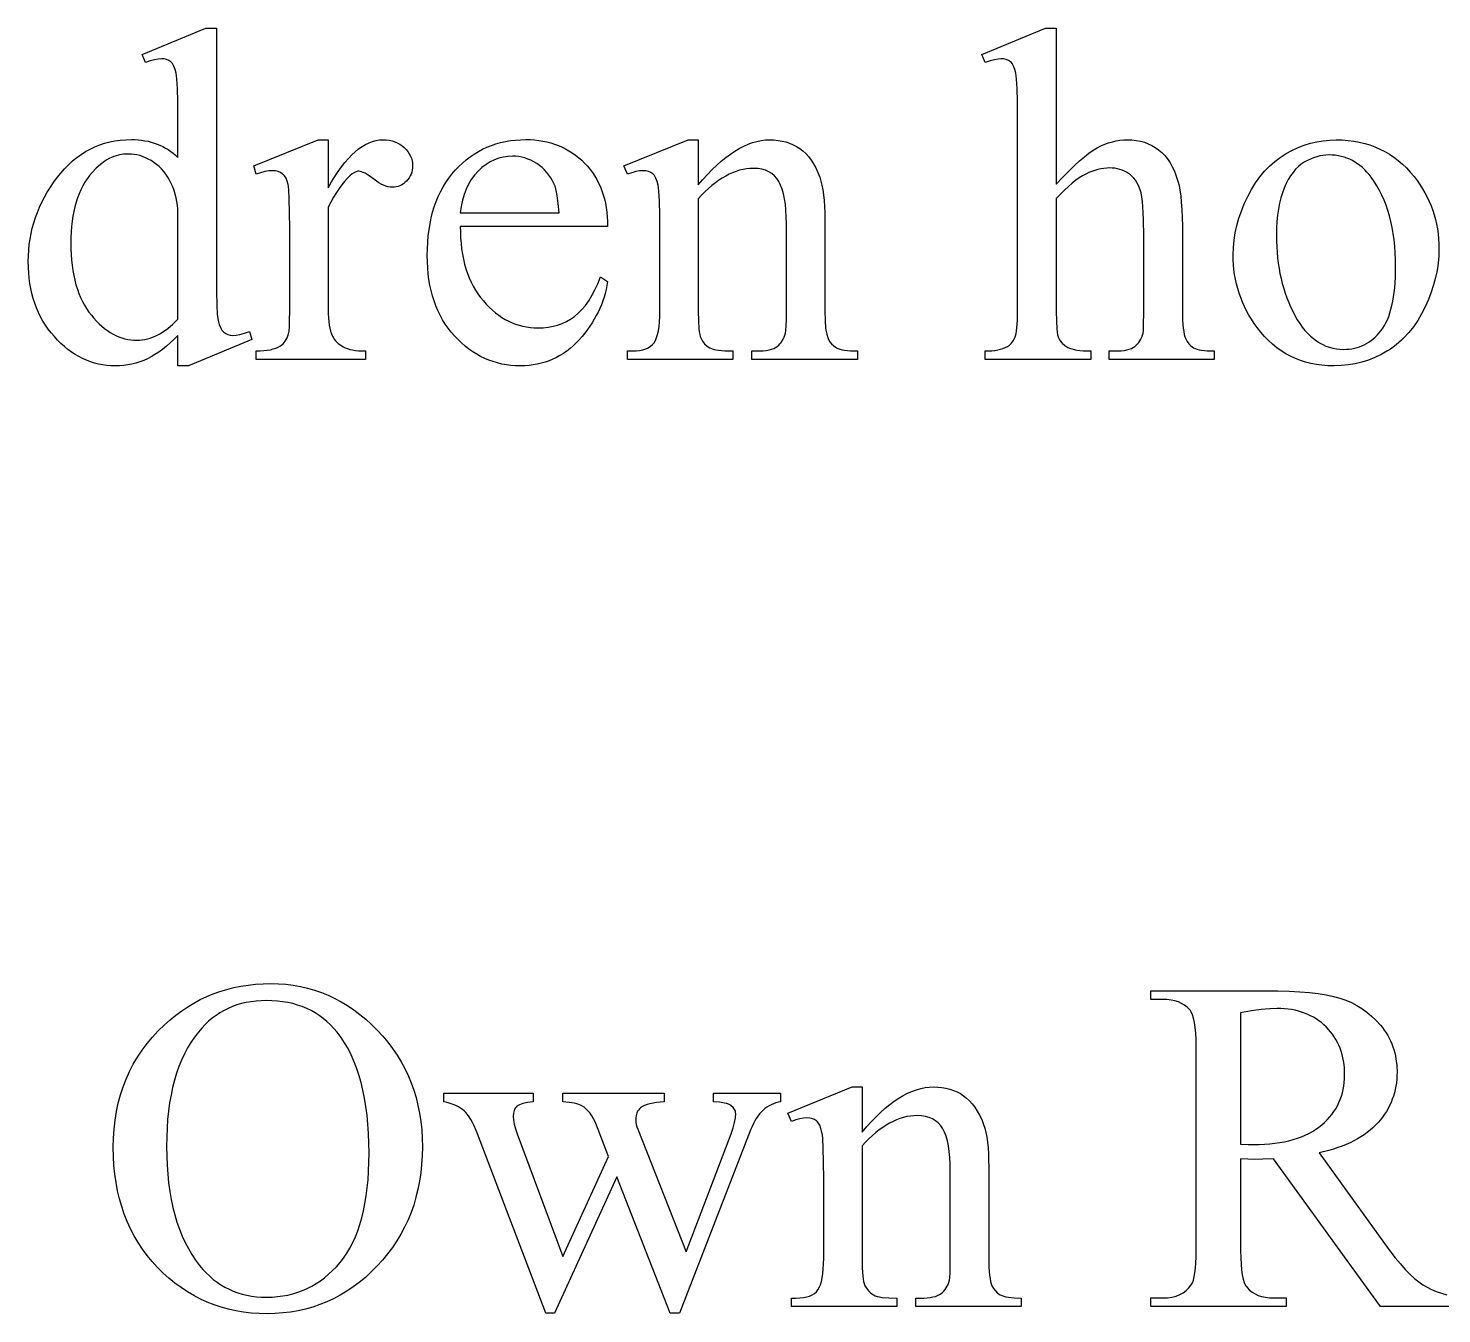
# Model space of a CAD drawing. Extents: x 2178 to 2669, y -281 to -1.
# Drawn here: x 2420.5 to 2498, y -196.4 to -125.9 of the extents above; entities that cross this region are included whole.
import ezdxf

# ---------------------------------------------------------------- set-up
doc = ezdxf.new("R2010")
doc.units = 0
doc.layers.get('0').update_dxf_attribs({"linetype": 'CONTINUOUS'})

msp = doc.modelspace()

# ---------------------------------------------------------------- linework, layer by layer
for points in [[(2428.673, -142.774), (2428.46, -142.989), (2428.248, -143.189), (2428.037, -143.373), (2427.828, -143.541), (2427.619, -143.694), (2427.412, -143.83), (2427.206, -143.951), (2427.001, -144.057), (2426.795, -144.148), (2426.585, -144.227), (2426.371, -144.294), (2426.152, -144.349), (2425.93, -144.391), (2425.704, -144.422), (2425.474, -144.44), (2425.24, -144.446), (2425.002, -144.44), (2424.769, -144.421), (2424.539, -144.39), (2424.313, -144.346), (2424.09, -144.289), (2423.872, -144.221), (2423.657, -144.139), (2423.446, -144.045), (2423.239, -143.939), (2423.036, -143.82), (2422.836, -143.689), (2422.64, -143.545), (2422.448, -143.388), (2422.26, -143.219), (2422.076, -143.038), (2421.895, -142.844), (2421.722, -142.64), (2421.56, -142.429), (2421.409, -142.211), (2421.27, -141.986), (2421.141, -141.754), (2421.024, -141.514), (2420.918, -141.268), (2420.823, -141.014), (2420.739, -140.753), (2420.667, -140.485), (2420.605, -140.21), (2420.555, -139.928), (2420.516, -139.638), (2420.488, -139.342), (2420.471, -139.038), (2420.466, -138.727), (2420.472, -138.415), (2420.49, -138.105), (2420.521, -137.799), (2420.565, -137.497), (2420.62, -137.197), (2420.688, -136.901), (2420.769, -136.609), (2420.861, -136.32), (2420.966, -136.034), (2421.084, -135.751), (2421.214, -135.472), (2421.356, -135.196), (2421.511, -134.923), (2421.678, -134.654), (2421.857, -134.388), (2422.048, -134.126), (2422.25, -133.873), (2422.458, -133.636), (2422.674, -133.416), (2422.897, -133.213), (2423.126, -133.025), (2423.363, -132.854), (2423.607, -132.699), (2423.858, -132.56), (2424.116, -132.438), (2424.381, -132.332), (2424.653, -132.242), (2424.933, -132.169), (2425.219, -132.112), (2425.512, -132.071), (2425.813, -132.047), (2426.12, -132.039), (2426.311, -132.042), (2426.498, -132.054), (2426.681, -132.073), (2426.859, -132.1), (2427.033, -132.135), (2427.203, -132.177), (2427.369, -132.227), (2427.531, -132.284), (2427.688, -132.35), (2427.842, -132.423), (2427.991, -132.503), (2428.136, -132.591), (2428.276, -132.687), (2428.413, -132.791), (2428.545, -132.902), (2428.673, -133.021), (2428.673, -130.864), (2428.667, -129.959), (2428.649, -129.246), (2428.62, -128.727), (2428.6, -128.54), (2428.578, -128.401), (2428.523, -128.189), (2428.455, -128.014), (2428.416, -127.941), (2428.373, -127.876), (2428.327, -127.821), (2428.278, -127.775), (2428.169, -127.703), (2428.048, -127.651), (2427.914, -127.62), (2427.767, -127.609), (2427.588, -127.622), (2427.381, -127.66), (2427.147, -127.724), (2426.886, -127.813), (2426.72, -127.367), (2430.205, -125.937), (2430.78, -125.937), (2430.78, -139.455), (2430.786, -140.382), (2430.804, -141.11), (2430.833, -141.636), (2430.853, -141.825), (2430.875, -141.963), (2430.93, -142.173), (2431, -142.348), (2431.084, -142.489), (2431.131, -142.546), (2431.182, -142.595), (2431.291, -142.673), (2431.41, -142.729), (2431.537, -142.763), (2431.673, -142.774), (2431.86, -142.76), (2432.075, -142.719), (2432.319, -142.652), (2432.592, -142.557), (2432.733, -143.003), (2429.261, -144.446), (2428.673, -144.446)], [(2476.835, -125.937), (2476.835, -134.489), (2477.18, -134.118), (2477.507, -133.781), (2477.815, -133.479), (2478.105, -133.211), (2478.377, -132.979), (2478.63, -132.782), (2478.865, -132.619), (2479.081, -132.492), (2479.289, -132.389), (2479.496, -132.299), (2479.704, -132.223), (2479.911, -132.161), (2480.119, -132.113), (2480.326, -132.079), (2480.533, -132.058), (2480.741, -132.051), (2480.985, -132.06), (2481.221, -132.086), (2481.448, -132.129), (2481.666, -132.189), (2481.876, -132.266), (2482.076, -132.36), (2482.268, -132.472), (2482.451, -132.6), (2482.624, -132.747), (2482.786, -132.914), (2482.935, -133.1), (2483.074, -133.305), (2483.2, -133.531), (2483.315, -133.775), (2483.419, -134.04), (2483.511, -134.323), (2483.568, -134.549), (2483.617, -134.817), (2483.659, -135.126), (2483.693, -135.479), (2483.719, -135.873), (2483.738, -136.31), (2483.75, -136.789), (2483.753, -137.31), (2483.753, -141.446), (2483.764, -141.958), (2483.798, -142.381), (2483.823, -142.56), (2483.854, -142.717), (2483.89, -142.852), (2483.932, -142.965), (2484.007, -143.11), (2484.104, -143.24), (2484.224, -143.353), (2484.366, -143.45), (2484.451, -143.492), (2484.551, -143.528), (2484.668, -143.559), (2484.8, -143.584), (2485.113, -143.618), (2485.489, -143.629), (2485.489, -144.089), (2479.745, -144.089), (2479.745, -143.629), (2480.013, -143.629), (2480.21, -143.625), (2480.391, -143.613), (2480.556, -143.594), (2480.706, -143.567), (2480.84, -143.532), (2480.959, -143.489), (2481.062, -143.438), (2481.149, -143.38), (2481.226, -143.314), (2481.297, -143.241), (2481.362, -143.16), (2481.421, -143.072), (2481.473, -142.977), (2481.52, -142.874), (2481.561, -142.764), (2481.596, -142.646), (2481.613, -142.495), (2481.625, -142.244), (2481.634, -141.446), (2481.634, -137.31), (2481.622, -136.435), (2481.607, -136.059), (2481.585, -135.724), (2481.557, -135.431), (2481.523, -135.178), (2481.483, -134.966), (2481.436, -134.796), (2481.383, -134.65), (2481.323, -134.515), (2481.255, -134.388), (2481.18, -134.271), (2481.097, -134.163), (2481.007, -134.065), (2480.909, -133.976), (2480.805, -133.896), (2480.693, -133.826), (2480.576, -133.765), (2480.454, -133.713), (2480.326, -133.671), (2480.192, -133.638), (2480.053, -133.615), (2479.908, -133.601), (2479.758, -133.596), (2479.601, -133.601), (2479.442, -133.617), (2479.282, -133.643), (2479.12, -133.679), (2478.956, -133.726), (2478.791, -133.783), (2478.624, -133.85), (2478.456, -133.928), (2478.283, -134.021), (2478.101, -134.136), (2477.911, -134.272), (2477.712, -134.429), (2477.506, -134.607), (2477.29, -134.806), (2477.067, -135.027), (2476.835, -135.268), (2476.835, -141.446), (2476.843, -141.989), (2476.868, -142.42), (2476.887, -142.592), (2476.91, -142.736), (2476.937, -142.852), (2476.969, -142.94), (2477.006, -143.012), (2477.05, -143.08), (2477.16, -143.209), (2477.299, -143.326), (2477.467, -143.431), (2477.566, -143.477), (2477.682, -143.518), (2477.814, -143.552), (2477.963, -143.58), (2478.128, -143.601), (2478.31, -143.617), (2478.724, -143.629), (2478.724, -144.089), (2472.929, -144.089), (2472.929, -143.629), (2473.118, -143.625), (2473.297, -143.614), (2473.466, -143.595), (2473.624, -143.568), (2473.772, -143.534), (2473.91, -143.493), (2474.037, -143.443), (2474.154, -143.386), (2474.216, -143.351), (2474.275, -143.308), (2474.384, -143.201), (2474.48, -143.066), (2474.563, -142.901), (2474.599, -142.8), (2474.63, -142.676), (2474.656, -142.529), (2474.678, -142.359), (2474.706, -141.949), (2474.716, -141.446), (2474.716, -130.864), (2474.71, -129.959), (2474.692, -129.246), (2474.662, -128.727), (2474.643, -128.54), (2474.62, -128.401), (2474.566, -128.189), (2474.499, -128.014), (2474.419, -127.876), (2474.374, -127.821), (2474.327, -127.775), (2474.219, -127.703), (2474.095, -127.651), (2473.954, -127.62), (2473.797, -127.609), (2473.642, -127.622), (2473.446, -127.66), (2473.208, -127.724), (2472.929, -127.813), (2472.75, -127.367), (2476.248, -125.937)], [(2436.907, -132.051), (2436.907, -134.681), (2437.09, -134.362), (2437.275, -134.065), (2437.46, -133.787), (2437.645, -133.53), (2437.832, -133.294), (2438.018, -133.079), (2438.206, -132.883), (2438.394, -132.709), (2438.582, -132.555), (2438.772, -132.421), (2438.961, -132.308), (2439.152, -132.216), (2439.343, -132.144), (2439.534, -132.092), (2439.726, -132.062), (2439.919, -132.051), (2440.091, -132.058), (2440.255, -132.078), (2440.412, -132.111), (2440.561, -132.158), (2440.702, -132.218), (2440.836, -132.292), (2440.962, -132.379), (2441.081, -132.479), (2441.188, -132.588), (2441.282, -132.701), (2441.361, -132.819), (2441.425, -132.94), (2441.476, -133.066), (2441.512, -133.196), (2441.533, -133.33), (2441.54, -133.468), (2441.535, -133.59), (2441.52, -133.708), (2441.494, -133.82), (2441.457, -133.928), (2441.411, -134.031), (2441.354, -134.129), (2441.286, -134.222), (2441.208, -134.311), (2441.123, -134.391), (2441.034, -134.461), (2440.942, -134.521), (2440.845, -134.569), (2440.744, -134.607), (2440.639, -134.634), (2440.53, -134.65), (2440.417, -134.655), (2440.304, -134.648), (2440.187, -134.628), (2440.067, -134.593), (2439.943, -134.545), (2439.816, -134.483), (2439.686, -134.408), (2439.552, -134.318), (2439.415, -134.215), (2439.155, -134.022), (2438.931, -133.885), (2438.833, -133.837), (2438.744, -133.802), (2438.663, -133.781), (2438.592, -133.775), (2438.534, -133.779), (2438.474, -133.791), (2438.352, -133.838), (2438.225, -133.918), (2438.094, -134.03), (2437.95, -134.171), (2437.804, -134.334), (2437.658, -134.518), (2437.51, -134.722), (2437.361, -134.948), (2437.211, -135.195), (2437.059, -135.464), (2436.907, -135.753), (2436.907, -141.357), (2436.91, -141.592), (2436.922, -141.812), (2436.941, -142.018), (2436.967, -142.209), (2437.001, -142.385), (2437.043, -142.546), (2437.092, -142.693), (2437.149, -142.825), (2437.195, -142.909), (2437.248, -142.99), (2437.31, -143.067), (2437.379, -143.141), (2437.456, -143.211), (2437.542, -143.277), (2437.736, -143.399), (2437.847, -143.453), (2437.97, -143.5), (2438.104, -143.539), (2438.25, -143.572), (2438.408, -143.597), (2438.576, -143.615), (2438.757, -143.625), (2438.949, -143.629), (2438.949, -144.089), (2432.962, -144.089), (2432.962, -143.629), (2433.179, -143.625), (2433.38, -143.611), (2433.568, -143.589), (2433.741, -143.559), (2433.9, -143.519), (2434.044, -143.471), (2434.174, -143.414), (2434.29, -143.348), (2434.367, -143.293), (2434.437, -143.231), (2434.502, -143.161), (2434.561, -143.083), (2434.614, -142.998), (2434.661, -142.905), (2434.702, -142.805), (2434.737, -142.697), (2434.765, -142.538), (2434.785, -142.279), (2434.796, -141.919), (2434.8, -141.459), (2434.8, -136.927), (2434.795, -136.01), (2434.78, -135.298), (2434.754, -134.794), (2434.737, -134.619), (2434.718, -134.496), (2434.667, -134.314), (2434.599, -134.159), (2434.514, -134.03), (2434.465, -133.976), (2434.411, -133.928), (2434.293, -133.85), (2434.161, -133.794), (2434.015, -133.76), (2433.856, -133.749), (2433.652, -133.761), (2433.435, -133.797), (2433.205, -133.857), (2432.962, -133.941), (2432.835, -133.481), (2436.371, -132.051)], [(2444.157, -136.8), (2444.16, -137.121), (2444.174, -137.433), (2444.198, -137.737), (2444.231, -138.032), (2444.275, -138.318), (2444.329, -138.595), (2444.393, -138.863), (2444.467, -139.123), (2444.551, -139.374), (2444.645, -139.616), (2444.749, -139.849), (2444.863, -140.074), (2444.987, -140.29), (2445.122, -140.497), (2445.266, -140.695), (2445.421, -140.885), (2445.582, -141.064), (2445.747, -141.232), (2445.915, -141.388), (2446.087, -141.532), (2446.262, -141.665), (2446.441, -141.787), (2446.623, -141.897), (2446.809, -141.995), (2446.998, -142.082), (2447.191, -142.157), (2447.387, -142.221), (2447.587, -142.273), (2447.79, -142.313), (2447.997, -142.342), (2448.207, -142.359), (2448.42, -142.365), (2448.703, -142.355), (2448.976, -142.326), (2449.24, -142.276), (2449.494, -142.207), (2449.739, -142.118), (2449.975, -142.01), (2450.201, -141.881), (2450.418, -141.733), (2450.626, -141.561), (2450.825, -141.361), (2451.016, -141.133), (2451.198, -140.877), (2451.372, -140.592), (2451.537, -140.279), (2451.694, -139.939), (2451.841, -139.57), (2452.237, -139.825), (2452.2, -140.042), (2452.154, -140.257), (2452.101, -140.47), (2452.039, -140.68), (2451.97, -140.888), (2451.892, -141.093), (2451.807, -141.295), (2451.714, -141.496), (2451.612, -141.693), (2451.503, -141.889), (2451.386, -142.082), (2451.261, -142.272), (2451.127, -142.46), (2450.986, -142.646), (2450.837, -142.829), (2450.68, -143.01), (2450.516, -143.184), (2450.347, -143.346), (2450.173, -143.498), (2449.995, -143.638), (2449.81, -143.767), (2449.621, -143.885), (2449.427, -143.992), (2449.228, -144.087), (2449.023, -144.171), (2448.814, -144.244), (2448.599, -144.306), (2448.38, -144.356), (2448.155, -144.395), (2447.925, -144.423), (2447.69, -144.44), (2447.45, -144.446), (2447.189, -144.44), (2446.933, -144.42), (2446.682, -144.388), (2446.435, -144.343), (2446.193, -144.286), (2445.956, -144.215), (2445.723, -144.132), (2445.496, -144.036), (2445.273, -143.927), (2445.054, -143.805), (2444.841, -143.671), (2444.632, -143.523), (2444.428, -143.363), (2444.229, -143.19), (2444.034, -143.004), (2443.844, -142.806), (2443.663, -142.596), (2443.493, -142.378), (2443.335, -142.151), (2443.188, -141.915), (2443.053, -141.67), (2442.93, -141.417), (2442.819, -141.154), (2442.719, -140.883), (2442.632, -140.603), (2442.555, -140.314), (2442.491, -140.016), (2442.438, -139.71), (2442.397, -139.394), (2442.368, -139.07), (2442.35, -138.737), (2442.344, -138.395), (2442.35, -138.026), (2442.368, -137.666), (2442.399, -137.317), (2442.441, -136.978), (2442.495, -136.65), (2442.561, -136.331), (2442.639, -136.024), (2442.729, -135.726), (2442.831, -135.439), (2442.945, -135.162), (2443.071, -134.895), (2443.21, -134.639), (2443.36, -134.393), (2443.522, -134.157), (2443.696, -133.932), (2443.883, -133.717), (2444.078, -133.514), (2444.279, -133.324), (2444.487, -133.147), (2444.701, -132.983), (2444.921, -132.832), (2445.147, -132.694), (2445.379, -132.57), (2445.617, -132.458), (2445.861, -132.36), (2446.112, -132.275), (2446.369, -132.202), (2446.631, -132.143), (2446.9, -132.098), (2447.175, -132.065), (2447.457, -132.045), (2447.744, -132.039), (2447.987, -132.044), (2448.224, -132.059), (2448.456, -132.084), (2448.683, -132.12), (2448.904, -132.165), (2449.12, -132.221), (2449.33, -132.287), (2449.534, -132.362), (2449.733, -132.449), (2449.927, -132.545), (2450.115, -132.651), (2450.298, -132.767), (2450.475, -132.894), (2450.647, -133.031), (2450.813, -133.177), (2450.973, -133.334), (2451.126, -133.5), (2451.27, -133.672), (2451.403, -133.851), (2451.526, -134.037), (2451.64, -134.229), (2451.743, -134.429), (2451.837, -134.635), (2451.921, -134.848), (2451.995, -135.068), (2452.059, -135.295), (2452.114, -135.529), (2452.158, -135.769), (2452.193, -136.017), (2452.217, -136.271), (2452.232, -136.532), (2452.237, -136.8)], [(2457.203, -134.528), (2457.459, -134.228), (2457.713, -133.947), (2457.967, -133.686), (2458.218, -133.444), (2458.468, -133.222), (2458.717, -133.019), (2458.964, -132.835), (2459.21, -132.67), (2459.454, -132.525), (2459.697, -132.4), (2459.938, -132.293), (2460.178, -132.206), (2460.416, -132.138), (2460.652, -132.09), (2460.888, -132.061), (2461.121, -132.051), (2461.357, -132.059), (2461.583, -132.081), (2461.802, -132.119), (2462.012, -132.171), (2462.213, -132.238), (2462.407, -132.321), (2462.592, -132.418), (2462.768, -132.53), (2462.936, -132.659), (2463.095, -132.808), (2463.246, -132.976), (2463.387, -133.163), (2463.52, -133.37), (2463.644, -133.596), (2463.759, -133.842), (2463.866, -134.106), (2463.932, -134.311), (2463.989, -134.54), (2464.037, -134.796), (2464.076, -135.077), (2464.107, -135.383), (2464.129, -135.715), (2464.142, -136.072), (2464.147, -136.455), (2464.147, -141.446), (2464.158, -141.957), (2464.191, -142.378), (2464.216, -142.555), (2464.247, -142.71), (2464.283, -142.842), (2464.325, -142.952), (2464.406, -143.103), (2464.509, -143.236), (2464.633, -143.352), (2464.778, -143.45), (2464.865, -143.492), (2464.968, -143.528), (2465.088, -143.559), (2465.224, -143.584), (2465.546, -143.618), (2465.934, -143.629), (2465.934, -144.089), (2460.151, -144.089), (2460.151, -143.629), (2460.394, -143.629), (2460.59, -143.625), (2460.772, -143.613), (2460.937, -143.594), (2461.088, -143.567), (2461.223, -143.532), (2461.343, -143.489), (2461.447, -143.438), (2461.536, -143.38), (2461.615, -143.314), (2461.687, -143.241), (2461.753, -143.16), (2461.812, -143.072), (2461.866, -142.977), (2461.913, -142.874), (2461.954, -142.764), (2461.989, -142.646), (2462.012, -142.499), (2462.028, -142.25), (2462.037, -141.899), (2462.04, -141.446), (2462.04, -136.659), (2462.034, -136.274), (2462.015, -135.916), (2461.982, -135.586), (2461.937, -135.282), (2461.878, -135.006), (2461.807, -134.758), (2461.723, -134.537), (2461.626, -134.343), (2461.513, -134.174), (2461.383, -134.027), (2461.235, -133.903), (2461.069, -133.802), (2460.885, -133.723), (2460.684, -133.666), (2460.465, -133.633), (2460.228, -133.621), (2460.038, -133.628), (2459.848, -133.647), (2459.659, -133.68), (2459.469, -133.725), (2459.28, -133.783), (2459.09, -133.855), (2458.901, -133.939), (2458.712, -134.036), (2458.523, -134.146), (2458.334, -134.27), (2458.145, -134.406), (2457.957, -134.555), (2457.768, -134.717), (2457.579, -134.892), (2457.391, -135.08), (2457.203, -135.281), (2457.203, -141.446), (2457.211, -141.983), (2457.238, -142.407), (2457.257, -142.576), (2457.282, -142.717), (2457.31, -142.83), (2457.343, -142.914), (2457.441, -143.087), (2457.555, -143.235), (2457.686, -143.358), (2457.834, -143.457), (2457.923, -143.497), (2458.031, -143.532), (2458.16, -143.562), (2458.308, -143.586), (2458.666, -143.618), (2459.105, -143.629), (2459.105, -144.089), (2453.322, -144.089), (2453.322, -143.629), (2453.577, -143.629), (2453.792, -143.622), (2453.988, -143.601), (2454.166, -143.565), (2454.326, -143.516), (2454.467, -143.452), (2454.591, -143.374), (2454.696, -143.282), (2454.784, -143.176), (2454.857, -143.05), (2454.921, -142.898), (2454.974, -142.72), (2455.018, -142.517), (2455.052, -142.288), (2455.077, -142.033), (2455.092, -141.752), (2455.096, -141.446), (2455.096, -137.106), (2455.09, -136.156), (2455.072, -135.412), (2455.043, -134.873), (2455.023, -134.681), (2455.001, -134.54), (2454.946, -134.329), (2454.879, -134.154), (2454.8, -134.016), (2454.755, -133.961), (2454.707, -133.915), (2454.6, -133.842), (2454.476, -133.791), (2454.335, -133.759), (2454.177, -133.749), (2453.99, -133.761), (2453.785, -133.797), (2453.562, -133.857), (2453.322, -133.941), (2453.131, -133.481), (2456.654, -132.051), (2457.203, -132.051)], [(2492.191, -132.051), (2492.519, -132.059), (2492.838, -132.083), (2493.15, -132.122), (2493.453, -132.177), (2493.748, -132.248), (2494.035, -132.335), (2494.314, -132.437), (2494.584, -132.556), (2494.847, -132.689), (2495.101, -132.839), (2495.347, -133.005), (2495.585, -133.186), (2495.814, -133.383), (2496.036, -133.595), (2496.249, -133.824), (2496.454, -134.068), (2496.62, -134.286), (2496.774, -134.507), (2496.918, -134.732), (2497.052, -134.962), (2497.174, -135.195), (2497.287, -135.432), (2497.388, -135.674), (2497.479, -135.919), (2497.559, -136.168), (2497.628, -136.422), (2497.687, -136.679), (2497.735, -136.94), (2497.772, -137.206), (2497.799, -137.475), (2497.815, -137.748), (2497.82, -138.025), (2497.808, -138.418), (2497.773, -138.813), (2497.714, -139.208), (2497.632, -139.605), (2497.526, -140.003), (2497.396, -140.402), (2497.243, -140.802), (2497.067, -141.204), (2496.87, -141.593), (2496.655, -141.958), (2496.422, -142.299), (2496.172, -142.614), (2495.904, -142.905), (2495.763, -143.041), (2495.618, -143.171), (2495.468, -143.295), (2495.314, -143.412), (2495.156, -143.524), (2494.993, -143.629), (2494.658, -143.82), (2494.313, -143.986), (2493.96, -144.127), (2493.597, -144.242), (2493.224, -144.331), (2492.842, -144.395), (2492.451, -144.433), (2492.05, -144.446), (2491.724, -144.438), (2491.407, -144.413), (2491.098, -144.372), (2490.797, -144.314), (2490.505, -144.24), (2490.221, -144.15), (2489.946, -144.043), (2489.679, -143.919), (2489.421, -143.78), (2489.171, -143.623), (2488.93, -143.45), (2488.697, -143.261), (2488.473, -143.056), (2488.257, -142.833), (2488.05, -142.595), (2487.851, -142.34), (2487.692, -142.116), (2487.543, -141.889), (2487.404, -141.659), (2487.276, -141.425), (2487.157, -141.188), (2487.05, -140.948), (2486.952, -140.704), (2486.865, -140.457), (2486.788, -140.206), (2486.721, -139.952), (2486.664, -139.695), (2486.618, -139.434), (2486.582, -139.17), (2486.557, -138.902), (2486.541, -138.631), (2486.536, -138.357), (2486.548, -137.955), (2486.586, -137.554), (2486.648, -137.154), (2486.735, -136.754), (2486.848, -136.354), (2486.985, -135.955), (2487.147, -135.557), (2487.334, -135.16), (2487.541, -134.775), (2487.764, -134.417), (2488.003, -134.084), (2488.258, -133.778), (2488.528, -133.497), (2488.814, -133.242), (2488.963, -133.125), (2489.116, -133.014), (2489.273, -132.909), (2489.434, -132.811), (2489.762, -132.633), (2490.094, -132.479), (2490.432, -132.348), (2490.774, -132.241), (2491.121, -132.158), (2491.473, -132.099), (2491.829, -132.063)], [(2428.673, -141.88), (2428.673, -135.855), (2428.649, -135.641), (2428.616, -135.431), (2428.573, -135.226), (2428.52, -135.026), (2428.458, -134.83), (2428.386, -134.639), (2428.305, -134.454), (2428.214, -134.272), (2428.114, -134.099), (2428.007, -133.937), (2427.892, -133.786), (2427.769, -133.645), (2427.638, -133.516), (2427.499, -133.398), (2427.353, -133.29), (2427.199, -133.194), (2427.042, -133.109), (2426.885, -133.035), (2426.73, -132.972), (2426.575, -132.921), (2426.422, -132.881), (2426.269, -132.853), (2426.118, -132.836), (2425.967, -132.83), (2425.828, -132.834), (2425.69, -132.846), (2425.555, -132.865), (2425.421, -132.893), (2425.289, -132.928), (2425.159, -132.972), (2425.031, -133.023), (2424.905, -133.082), (2424.78, -133.149), (2424.658, -133.224), (2424.419, -133.397), (2424.187, -133.602), (2423.963, -133.838), (2423.823, -134.009), (2423.691, -134.189), (2423.568, -134.379), (2423.455, -134.579), (2423.351, -134.788), (2423.255, -135.006), (2423.169, -135.235), (2423.092, -135.472), (2423.024, -135.72), (2422.965, -135.977), (2422.915, -136.243), (2422.874, -136.519), (2422.842, -136.805), (2422.82, -137.1), (2422.806, -137.405), (2422.802, -137.719), (2422.806, -138.036), (2422.819, -138.345), (2422.841, -138.643), (2422.872, -138.933), (2422.911, -139.213), (2422.96, -139.483), (2423.017, -139.744), (2423.082, -139.996), (2423.157, -140.238), (2423.24, -140.471), (2423.333, -140.694), (2423.433, -140.908), (2423.543, -141.113), (2423.662, -141.308), (2423.789, -141.493), (2423.925, -141.67), (2424.066, -141.836), (2424.21, -141.991), (2424.355, -142.136), (2424.503, -142.27), (2424.652, -142.393), (2424.803, -142.506), (2424.957, -142.608), (2425.112, -142.699), (2425.269, -142.779), (2425.429, -142.849), (2425.59, -142.908), (2425.753, -142.956), (2425.919, -142.994), (2426.086, -143.02), (2426.255, -143.036), (2426.427, -143.042), (2426.572, -143.037), (2426.716, -143.024), (2426.86, -143.001), (2427.003, -142.969), (2427.145, -142.928), (2427.287, -142.878), (2427.429, -142.819), (2427.569, -142.751), (2427.709, -142.674), (2427.849, -142.588), (2427.988, -142.493), (2428.126, -142.388), (2428.401, -142.152)], [(2444.157, -136.059), (2449.569, -136.059), (2449.529, -135.539), (2449.47, -135.102), (2449.435, -134.915), (2449.395, -134.748), (2449.35, -134.602), (2449.301, -134.477), (2449.217, -134.303), (2449.122, -134.138), (2449.018, -133.984), (2448.904, -133.838), (2448.78, -133.703), (2448.647, -133.577), (2448.503, -133.46), (2448.35, -133.353), (2448.191, -133.258), (2448.031, -133.175), (2447.868, -133.104), (2447.704, -133.047), (2447.538, -133.002), (2447.37, -132.97), (2447.201, -132.951), (2447.029, -132.945), (2446.768, -132.958), (2446.513, -132.996), (2446.266, -133.061), (2446.025, -133.151), (2445.792, -133.266), (2445.566, -133.408), (2445.346, -133.575), (2445.134, -133.768), (2444.935, -133.984), (2444.759, -134.22), (2444.604, -134.476), (2444.471, -134.753), (2444.36, -135.049), (2444.271, -135.366), (2444.203, -135.703)], [(2491.795, -132.881), (2491.626, -132.887), (2491.456, -132.906), (2491.287, -132.938), (2491.117, -132.982), (2490.947, -133.038), (2490.777, -133.107), (2490.606, -133.189), (2490.436, -133.283), (2490.269, -133.393), (2490.111, -133.522), (2489.96, -133.67), (2489.818, -133.837), (2489.684, -134.023), (2489.558, -134.227), (2489.441, -134.451), (2489.331, -134.694), (2489.233, -134.955), (2489.147, -135.234), (2489.075, -135.531), (2489.016, -135.846), (2488.969, -136.179), (2488.937, -136.529), (2488.917, -136.898), (2488.91, -137.285), (2488.914, -137.601), (2488.926, -137.912), (2488.946, -138.218), (2488.974, -138.517), (2489.009, -138.812), (2489.053, -139.101), (2489.104, -139.384), (2489.164, -139.662), (2489.231, -139.935), (2489.307, -140.202), (2489.39, -140.463), (2489.481, -140.719), (2489.58, -140.97), (2489.687, -141.215), (2489.802, -141.455), (2489.925, -141.689), (2490.054, -141.913), (2490.189, -142.123), (2490.328, -142.318), (2490.473, -142.498), (2490.622, -142.665), (2490.777, -142.817), (2490.936, -142.954), (2491.101, -143.077), (2491.271, -143.185), (2491.445, -143.279), (2491.625, -143.359), (2491.81, -143.424), (2492, -143.475), (2492.194, -143.511), (2492.394, -143.532), (2492.599, -143.54), (2492.752, -143.536), (2492.902, -143.524), (2493.048, -143.504), (2493.191, -143.476), (2493.331, -143.44), (2493.467, -143.396), (2493.6, -143.344), (2493.729, -143.284), (2493.855, -143.217), (2493.977, -143.141), (2494.097, -143.057), (2494.212, -142.965), (2494.325, -142.865), (2494.434, -142.758), (2494.539, -142.642), (2494.642, -142.518), (2494.739, -142.385), (2494.83, -142.24), (2494.915, -142.084), (2494.993, -141.916), (2495.066, -141.737), (2495.132, -141.546), (2495.191, -141.344), (2495.245, -141.13), (2495.292, -140.905), (2495.333, -140.669), (2495.367, -140.42), (2495.396, -140.161), (2495.433, -139.607), (2495.446, -139.008), (2495.441, -138.624), (2495.425, -138.25), (2495.399, -137.887), (2495.362, -137.534), (2495.315, -137.191), (2495.257, -136.859), (2495.189, -136.537), (2495.111, -136.225), (2495.022, -135.924), (2494.922, -135.633), (2494.812, -135.353), (2494.692, -135.083), (2494.561, -134.823), (2494.42, -134.574), (2494.268, -134.335), (2494.106, -134.106), (2493.99, -133.958), (2493.871, -133.819), (2493.748, -133.69), (2493.621, -133.57), (2493.49, -133.46), (2493.356, -133.36), (2493.217, -133.269), (2493.075, -133.187), (2492.928, -133.116), (2492.778, -133.053), (2492.624, -133.001), (2492.466, -132.958), (2492.304, -132.924), (2492.138, -132.9), (2491.969, -132.886)], [(2433.767, -178.311), (2434.184, -178.321), (2434.595, -178.351), (2434.999, -178.401), (2435.395, -178.471), (2435.785, -178.561), (2436.167, -178.671), (2436.543, -178.801), (2436.911, -178.951), (2437.273, -179.121), (2437.627, -179.311), (2437.975, -179.52), (2438.315, -179.75), (2438.649, -180), (2438.975, -180.27), (2439.294, -180.56), (2439.606, -180.87), (2439.906, -181.195), (2440.185, -181.53), (2440.446, -181.875), (2440.687, -182.229), (2440.909, -182.594), (2441.112, -182.968), (2441.295, -183.353), (2441.459, -183.747), (2441.604, -184.151), (2441.729, -184.565), (2441.835, -184.99), (2441.922, -185.424), (2441.99, -185.867), (2442.038, -186.321), (2442.067, -186.785), (2442.076, -187.259), (2442.067, -187.747), (2442.037, -188.224), (2441.989, -188.691), (2441.921, -189.147), (2441.833, -189.593), (2441.726, -190.029), (2441.6, -190.454), (2441.454, -190.868), (2441.289, -191.272), (2441.104, -191.666), (2440.9, -192.049), (2440.676, -192.421), (2440.433, -192.784), (2440.171, -193.135), (2439.889, -193.476), (2439.587, -193.807), (2439.272, -194.123), (2438.949, -194.418), (2438.617, -194.692), (2438.277, -194.946), (2437.929, -195.18), (2437.573, -195.394), (2437.209, -195.587), (2436.836, -195.76), (2436.456, -195.913), (2436.067, -196.045), (2435.67, -196.157), (2435.265, -196.248), (2434.851, -196.32), (2434.43, -196.371), (2434, -196.401), (2433.562, -196.411), (2433.12, -196.401), (2432.687, -196.372), (2432.262, -196.322), (2431.847, -196.252), (2431.44, -196.163), (2431.042, -196.054), (2430.654, -195.925), (2430.274, -195.776), (2429.903, -195.607), (2429.541, -195.419), (2429.188, -195.211), (2428.844, -194.982), (2428.509, -194.734), (2428.182, -194.466), (2427.865, -194.179), (2427.556, -193.871), (2427.262, -193.548), (2426.987, -193.213), (2426.73, -192.866), (2426.493, -192.508), (2426.274, -192.138), (2426.075, -191.756), (2425.894, -191.362), (2425.733, -190.957), (2425.59, -190.541), (2425.467, -190.112), (2425.362, -189.672), (2425.277, -189.221), (2425.21, -188.757), (2425.163, -188.282), (2425.134, -187.796), (2425.125, -187.297), (2425.136, -186.788), (2425.169, -186.29), (2425.224, -185.804), (2425.3, -185.331), (2425.399, -184.869), (2425.52, -184.419), (2425.662, -183.98), (2425.827, -183.554), (2426.013, -183.139), (2426.222, -182.737), (2426.452, -182.346), (2426.704, -181.967), (2426.979, -181.6), (2427.275, -181.245), (2427.593, -180.902), (2427.933, -180.57), (2428.242, -180.297), (2428.558, -180.041), (2428.881, -179.802), (2429.212, -179.582), (2429.55, -179.379), (2429.896, -179.193), (2430.25, -179.026), (2430.61, -178.876), (2430.979, -178.743), (2431.355, -178.629), (2431.738, -178.531), (2432.129, -178.452), (2432.527, -178.39), (2432.933, -178.346), (2433.346, -178.32)], [(2433.524, -179.243), (2433.237, -179.249), (2432.958, -179.27), (2432.685, -179.303), (2432.42, -179.35), (2432.162, -179.411), (2431.911, -179.485), (2431.667, -179.572), (2431.431, -179.673), (2431.201, -179.788), (2430.979, -179.916), (2430.764, -180.057), (2430.556, -180.212), (2430.356, -180.38), (2430.162, -180.562), (2429.976, -180.757), (2429.797, -180.966), (2429.585, -181.242), (2429.387, -181.533), (2429.202, -181.84), (2429.032, -182.163), (2428.874, -182.501), (2428.731, -182.854), (2428.601, -183.223), (2428.485, -183.608), (2428.383, -184.008), (2428.294, -184.424), (2428.219, -184.856), (2428.157, -185.303), (2428.109, -185.765), (2428.075, -186.243), (2428.055, -186.737), (2428.048, -187.246), (2428.055, -187.768), (2428.076, -188.275), (2428.112, -188.767), (2428.161, -189.243), (2428.225, -189.704), (2428.303, -190.15), (2428.395, -190.58), (2428.501, -190.996), (2428.621, -191.396), (2428.756, -191.781), (2428.905, -192.15), (2429.068, -192.504), (2429.245, -192.843), (2429.436, -193.167), (2429.641, -193.476), (2429.861, -193.769), (2430.038, -193.979), (2430.222, -194.176), (2430.414, -194.359), (2430.612, -194.528), (2430.817, -194.684), (2431.03, -194.827), (2431.249, -194.956), (2431.475, -195.071), (2431.709, -195.173), (2431.949, -195.261), (2432.196, -195.335), (2432.45, -195.396), (2432.711, -195.444), (2432.98, -195.478), (2433.255, -195.498), (2433.537, -195.505), (2433.838, -195.497), (2434.133, -195.475), (2434.421, -195.438), (2434.703, -195.386), (2434.978, -195.319), (2435.246, -195.237), (2435.508, -195.141), (2435.763, -195.029), (2436.011, -194.903), (2436.253, -194.762), (2436.488, -194.606), (2436.716, -194.435), (2436.938, -194.249), (2437.153, -194.049), (2437.362, -193.833), (2437.564, -193.603), (2437.756, -193.357), (2437.937, -193.093), (2438.104, -192.813), (2438.259, -192.515), (2438.402, -192.2), (2438.532, -191.868), (2438.65, -191.519), (2438.756, -191.152), (2438.849, -190.769), (2438.93, -190.368), (2438.998, -189.95), (2439.054, -189.515), (2439.097, -189.063), (2439.128, -188.594), (2439.147, -188.107), (2439.153, -187.604), (2439.146, -187.057), (2439.126, -186.528), (2439.092, -186.017), (2439.044, -185.524), (2438.982, -185.048), (2438.907, -184.59), (2438.819, -184.149), (2438.716, -183.726), (2438.6, -183.321), (2438.47, -182.933), (2438.327, -182.563), (2438.17, -182.211), (2437.999, -181.877), (2437.814, -181.56), (2437.616, -181.26), (2437.404, -180.979), (2437.225, -180.768), (2437.037, -180.572), (2436.84, -180.389), (2436.635, -180.219), (2436.422, -180.063), (2436.201, -179.921), (2435.971, -179.792), (2435.732, -179.677), (2435.486, -179.575), (2435.23, -179.487), (2434.967, -179.412), (2434.695, -179.351), (2434.415, -179.304), (2434.126, -179.27), (2433.829, -179.249)], [(2486.944, -187.118), (2487.366, -187.125), (2487.659, -187.131), (2487.964, -187.127), (2488.259, -187.114), (2488.545, -187.094), (2488.821, -187.064), (2489.088, -187.027), (2489.345, -186.98), (2489.593, -186.926), (2489.831, -186.863), (2490.06, -186.792), (2490.279, -186.712), (2490.488, -186.624), (2490.688, -186.528), (2490.879, -186.423), (2491.06, -186.31), (2491.231, -186.189), (2491.393, -186.059), (2491.545, -185.923), (2491.688, -185.782), (2491.82, -185.636), (2491.943, -185.486), (2492.056, -185.332), (2492.159, -185.172), (2492.252, -185.008), (2492.336, -184.84), (2492.41, -184.667), (2492.474, -184.489), (2492.528, -184.307), (2492.572, -184.12), (2492.606, -183.929), (2492.631, -183.733), (2492.645, -183.532), (2492.65, -183.327), (2492.646, -183.127), (2492.634, -182.932), (2492.615, -182.741), (2492.587, -182.555), (2492.551, -182.373), (2492.508, -182.197), (2492.456, -182.025), (2492.397, -181.858), (2492.329, -181.695), (2492.254, -181.538), (2492.171, -181.385), (2492.079, -181.237), (2491.98, -181.093), (2491.873, -180.955), (2491.758, -180.821), (2491.636, -180.691), (2491.506, -180.569), (2491.372, -180.454), (2491.232, -180.347), (2491.087, -180.247), (2490.937, -180.156), (2490.782, -180.073), (2490.622, -179.998), (2490.456, -179.93), (2490.286, -179.871), (2490.11, -179.819), (2489.929, -179.776), (2489.744, -179.74), (2489.553, -179.712), (2489.356, -179.692), (2489.155, -179.681), (2488.949, -179.677), (2488.546, -179.692), (2488.077, -179.737), (2487.544, -179.813), (2486.944, -179.919)], [(2443.251, -184.323), (2448.152, -184.323), (2448.152, -184.795), (2447.843, -184.83), (2447.592, -184.881), (2447.489, -184.914), (2447.4, -184.951), (2447.325, -184.992), (2447.265, -185.038), (2447.216, -185.088), (2447.173, -185.144), (2447.137, -185.205), (2447.107, -185.271), (2447.084, -185.342), (2447.068, -185.418), (2447.055, -185.587), (2447.068, -185.795), (2447.109, -186.024), (2447.177, -186.274), (2447.272, -186.544), (2449.774, -193.271), (2452.288, -187.795), (2451.624, -186.072), (2451.545, -185.888), (2451.459, -185.718), (2451.368, -185.564), (2451.27, -185.424), (2451.167, -185.299), (2451.057, -185.189), (2450.942, -185.093), (2450.82, -185.012), (2450.742, -184.97), (2450.65, -184.932), (2450.541, -184.898), (2450.418, -184.869), (2450.126, -184.823), (2449.774, -184.795), (2449.774, -184.323), (2455.339, -184.323), (2455.339, -184.795), (2455.118, -184.809), (2454.913, -184.83), (2454.725, -184.86), (2454.554, -184.897), (2454.4, -184.943), (2454.262, -184.996), (2454.141, -185.058), (2454.037, -185.127), (2453.977, -185.182), (2453.925, -185.244), (2453.881, -185.314), (2453.845, -185.392), (2453.818, -185.477), (2453.798, -185.57), (2453.786, -185.67), (2453.782, -185.778), (2453.788, -185.907), (2453.807, -186.037), (2453.839, -186.168), (2453.884, -186.302), (2456.539, -193.016), (2459.002, -186.544), (2459.114, -186.217), (2459.194, -185.925), (2459.242, -185.668), (2459.258, -185.446), (2459.254, -185.386), (2459.242, -185.328), (2459.223, -185.272), (2459.196, -185.217), (2459.118, -185.111), (2459.009, -185.012), (2458.939, -184.967), (2458.854, -184.927), (2458.755, -184.892), (2458.64, -184.862), (2458.366, -184.818), (2458.032, -184.795), (2458.032, -184.323), (2461.721, -184.323), (2461.721, -184.795), (2461.585, -184.821), (2461.453, -184.855), (2461.326, -184.899), (2461.203, -184.952), (2461.085, -185.014), (2460.971, -185.085), (2460.862, -185.165), (2460.758, -185.255), (2460.658, -185.354), (2460.563, -185.461), (2460.472, -185.579), (2460.386, -185.705), (2460.304, -185.84), (2460.227, -185.985), (2460.155, -186.139), (2460.087, -186.302), (2456.181, -196.373), (2455.658, -196.373), (2452.735, -188.906), (2449.327, -196.373), (2448.854, -196.373), (2445.102, -186.544), (2444.917, -186.116), (2444.826, -185.93), (2444.735, -185.764), (2444.644, -185.616), (2444.554, -185.487), (2444.464, -185.378), (2444.374, -185.287), (2444.278, -185.208), (2444.17, -185.134), (2444.049, -185.065), (2443.915, -185.001), (2443.768, -184.942), (2443.608, -184.888), (2443.436, -184.839), (2443.251, -184.795)], [(2466.189, -186.455), (2466.445, -186.155), (2466.7, -185.874), (2466.953, -185.613), (2467.205, -185.371), (2467.455, -185.149), (2467.703, -184.946), (2467.951, -184.762), (2468.196, -184.597), (2468.44, -184.452), (2468.683, -184.327), (2468.924, -184.22), (2469.164, -184.133), (2469.402, -184.065), (2469.639, -184.017), (2469.874, -183.988), (2470.108, -183.978), (2470.343, -183.986), (2470.57, -184.008), (2470.788, -184.046), (2470.998, -184.098), (2471.2, -184.165), (2471.393, -184.248), (2471.578, -184.345), (2471.754, -184.457), (2471.922, -184.586), (2472.082, -184.735), (2472.232, -184.903), (2472.374, -185.09), (2472.506, -185.297), (2472.63, -185.523), (2472.746, -185.769), (2472.852, -186.033), (2472.918, -186.238), (2472.975, -186.467), (2473.023, -186.723), (2473.063, -187.004), (2473.094, -187.31), (2473.115, -187.642), (2473.129, -187.999), (2473.133, -188.382), (2473.133, -193.373), (2473.144, -193.884), (2473.178, -194.305), (2473.203, -194.482), (2473.234, -194.637), (2473.27, -194.769), (2473.312, -194.879), (2473.393, -195.03), (2473.495, -195.163), (2473.619, -195.279), (2473.765, -195.377), (2473.851, -195.419), (2473.954, -195.455), (2474.074, -195.486), (2474.21, -195.511), (2474.532, -195.545), (2474.92, -195.556), (2474.92, -196.016), (2469.138, -196.016), (2469.138, -195.556), (2469.38, -195.556), (2469.577, -195.552), (2469.758, -195.54), (2469.924, -195.521), (2470.074, -195.494), (2470.209, -195.459), (2470.329, -195.416), (2470.434, -195.365), (2470.523, -195.307), (2470.601, -195.241), (2470.673, -195.168), (2470.739, -195.087), (2470.799, -194.999), (2470.852, -194.904), (2470.9, -194.801), (2470.941, -194.691), (2470.976, -194.573), (2470.998, -194.426), (2471.014, -194.177), (2471.024, -193.826), (2471.027, -193.373), (2471.027, -188.586), (2471.02, -188.201), (2471.001, -187.843), (2470.968, -187.513), (2470.923, -187.209), (2470.865, -186.933), (2470.793, -186.685), (2470.709, -186.464), (2470.612, -186.27), (2470.499, -186.101), (2470.369, -185.954), (2470.221, -185.83), (2470.055, -185.729), (2469.872, -185.65), (2469.67, -185.593), (2469.451, -185.56), (2469.214, -185.548), (2469.024, -185.555), (2468.835, -185.574), (2468.645, -185.607), (2468.456, -185.652), (2468.266, -185.71), (2468.077, -185.782), (2467.888, -185.866), (2467.698, -185.963), (2467.509, -186.073), (2467.32, -186.197), (2467.132, -186.333), (2466.943, -186.482), (2466.754, -186.644), (2466.566, -186.819), (2466.377, -187.007), (2466.189, -187.208), (2466.189, -193.373), (2466.198, -193.91), (2466.224, -194.334), (2466.244, -194.503), (2466.268, -194.644), (2466.297, -194.757), (2466.329, -194.841), (2466.427, -195.014), (2466.542, -195.162), (2466.673, -195.285), (2466.821, -195.384), (2466.909, -195.424), (2467.018, -195.459), (2467.146, -195.489), (2467.295, -195.513), (2467.653, -195.545), (2468.091, -195.556), (2468.091, -196.016), (2462.309, -196.016), (2462.309, -195.556), (2462.564, -195.556), (2462.778, -195.549), (2462.974, -195.528), (2463.152, -195.492), (2463.312, -195.443), (2463.454, -195.379), (2463.577, -195.301), (2463.683, -195.209), (2463.77, -195.103), (2463.843, -194.977), (2463.907, -194.825), (2463.961, -194.647), (2464.005, -194.444), (2464.039, -194.215), (2464.063, -193.96), (2464.078, -193.679), (2464.083, -193.373), (2464.083, -189.033), (2464.077, -188.083), (2464.059, -187.339), (2464.029, -186.8), (2464.01, -186.608), (2463.987, -186.467), (2463.933, -186.256), (2463.866, -186.081), (2463.786, -185.943), (2463.741, -185.888), (2463.693, -185.842), (2463.586, -185.769), (2463.462, -185.718), (2463.321, -185.686), (2463.164, -185.676), (2462.976, -185.688), (2462.771, -185.724), (2462.549, -185.784), (2462.309, -185.868), (2462.117, -185.408), (2465.64, -183.978), (2466.189, -183.978)]]:
    msp.add_lwpolyline(points, close=True)
msp.add_lwpolyline([(2499.237, -196.016), (2494.616, -196.016), (2488.757, -187.923), (2488.167, -187.942), (2487.698, -187.948), (2487.34, -187.942), (2486.944, -187.923), (2486.944, -192.952), (2486.95, -193.341), (2486.967, -193.692), (2486.995, -194.003), (2487.034, -194.276), (2487.084, -194.511), (2487.146, -194.706), (2487.218, -194.863), (2487.259, -194.927), (2487.302, -194.982), (2487.431, -195.113), (2487.575, -195.227), (2487.734, -195.324), (2487.908, -195.403), (2488.098, -195.464), (2488.302, -195.508), (2488.522, -195.534), (2488.757, -195.543), (2489.434, -195.543), (2489.434, -196.016), (2482.017, -196.016), (2482.017, -195.543), (2482.668, -195.543), (2482.933, -195.532), (2483.178, -195.499), (2483.404, -195.443), (2483.61, -195.364), (2483.796, -195.264), (2483.963, -195.141), (2484.111, -194.996), (2484.238, -194.828), (2484.301, -194.712), (2484.356, -194.563), (2484.402, -194.379), (2484.439, -194.161), (2484.469, -193.91), (2484.49, -193.625), (2484.502, -193.305), (2484.506, -192.952), (2484.506, -181.77), (2484.501, -181.381), (2484.484, -181.03), (2484.456, -180.719), (2484.417, -180.446), (2484.367, -180.211), (2484.305, -180.016), (2484.233, -179.859), (2484.192, -179.795), (2484.149, -179.74), (2484.017, -179.609), (2483.87, -179.495), (2483.707, -179.398), (2483.53, -179.319), (2483.337, -179.258), (2483.129, -179.214), (2482.906, -179.188), (2482.668, -179.179), (2482.017, -179.179), (2482.017, -178.707), (2488.323, -178.707), (2488.99, -178.713), (2489.611, -178.732), (2490.187, -178.763), (2490.718, -178.807), (2491.204, -178.864), (2491.644, -178.933), (2492.039, -179.014), (2492.389, -179.109), (2492.71, -179.22), (2493.018, -179.352), (2493.314, -179.505), (2493.598, -179.68), (2493.87, -179.875), (2494.129, -180.092), (2494.375, -180.33), (2494.61, -180.589), (2494.72, -180.726), (2494.824, -180.865), (2494.92, -181.008), (2495.009, -181.155), (2495.091, -181.304), (2495.166, -181.457), (2495.234, -181.612), (2495.294, -181.772), (2495.348, -181.934), (2495.394, -182.1), (2495.433, -182.268), (2495.465, -182.441), (2495.508, -182.795), (2495.522, -183.161), (2495.518, -183.359), (2495.506, -183.554), (2495.486, -183.745), (2495.457, -183.933), (2495.421, -184.118), (2495.376, -184.299), (2495.323, -184.477), (2495.262, -184.652), (2495.193, -184.823), (2495.116, -184.991), (2495.031, -185.156), (2494.937, -185.318), (2494.836, -185.476), (2494.726, -185.631), (2494.608, -185.783), (2494.482, -185.931), (2494.348, -186.075), (2494.204, -186.214), (2494.052, -186.347), (2493.89, -186.475), (2493.72, -186.598), (2493.541, -186.715), (2493.353, -186.827), (2493.156, -186.933), (2492.95, -187.034), (2492.735, -187.13), (2492.512, -187.22), (2492.279, -187.305), (2492.037, -187.385), (2491.787, -187.459), (2491.259, -187.591), (2494.833, -192.556), (2495.134, -192.966), (2495.424, -193.34), (2495.704, -193.678), (2495.972, -193.98), (2496.23, -194.246), (2496.477, -194.476), (2496.714, -194.67), (2496.939, -194.828), (2497.168, -194.962), (2497.413, -195.084), (2497.675, -195.192), (2497.954, -195.288), (2498.25, -195.371)])

doc.saveas('drawing.dxf')
